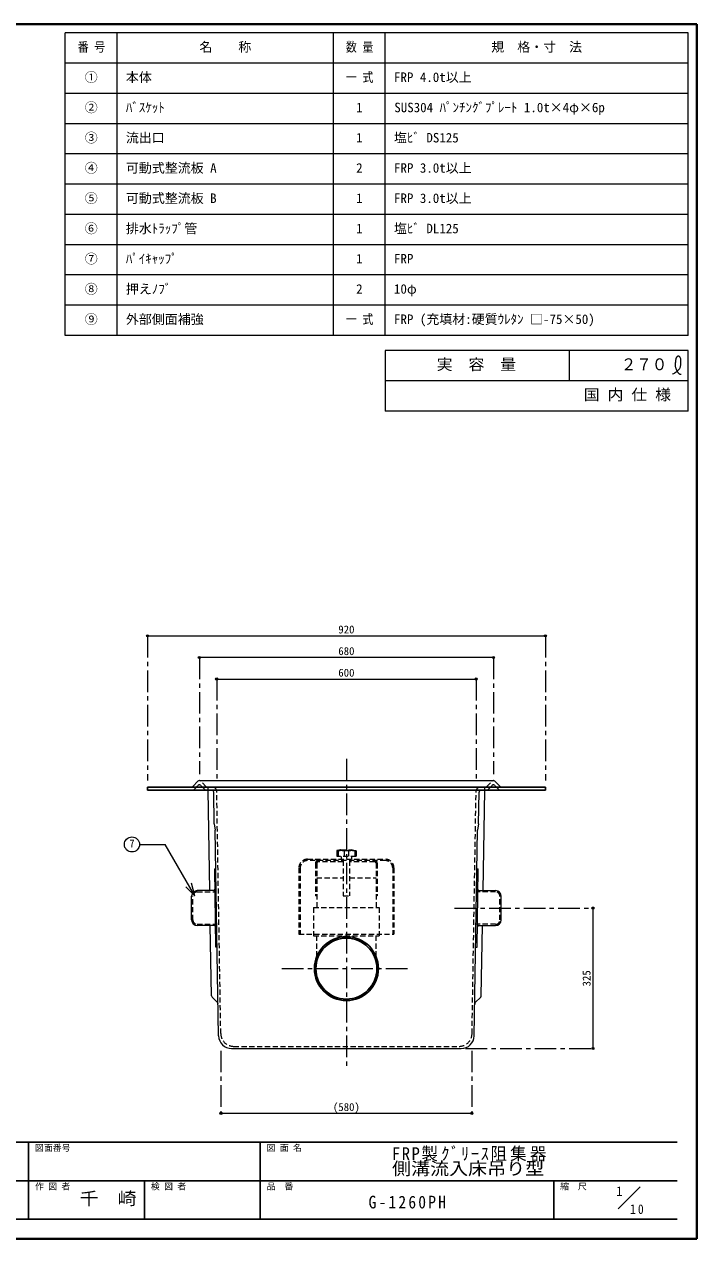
# Model space of a CAD drawing. Units: millimetres at full size, sheet at 1:10. Extents: x -2101 to 1949, y -1404 to 1406.
# Drawn here: x 395 to 1949, y -1404 to 1406 of the extents above; entities that cross this region are included whole.
import ezdxf
from ezdxf.enums import TextEntityAlignment as Align

# ---------------------------------------------------------------- set-up
doc = ezdxf.new("R2010")
doc.units = ezdxf.units.MM
doc.header["$LTSCALE"] = 10
doc.header["$PDMODE"] = 32
doc.header["$PDSIZE"] = 5
doc.linetypes.add('CHAIN1', pattern=[8, 5, -1, 1, -1])
doc.linetypes.add('DASHED1', pattern=[1.8, 1.2, -0.6])
doc.layers.add('0-0____1', color=7, linetype='Continuous', lineweight=18)
doc.styles.add('ＭＳ ゴシック', font='')
doc.styles.get('ＭＳ ゴシック').set_extended_font_data('MS Gothic')

msp = doc.modelspace()

# ---------------------------------------------------------------- linework, layer by layer
at = {"layer": '0-0____1', "color": 1, "lineweight": 40}
for p, q in [((1949.4, 1406.12), (-2100.6, 1406.12)), ((1949.4, -1403.88), (1949.4, 1406.12)), ((1949.4, -1403.88), (-2100.6, -1403.88))]:
    msp.add_line(p, q, dxfattribs=at)
at = {"layer": '0-0____1', "color": 3}
for p, q in [((1929.4, 1386.12), (489.4, 1386.12)), ((489.4, 686.12), (489.4, 1386.12)), ((609.4, 686.12), (609.4, 1386.12)), ((1109.4, 686.12), (1109.4, 1386.12)), ((1229.4, 686.12), (1229.4, 1386.12)), ((1929.4, 686.12), (1929.4, 1386.12)), ((1929.4, 1316.12), (489.4, 1316.12)), ((1929.4, 1246.12), (489.4, 1246.12)), ((1929.4, 1176.12), (489.4, 1176.12)), ((1929.4, 1106.12), (489.4, 1106.12)), ((1929.4, 1036.12), (489.4, 1036.12)), ((1929.4, 966.12), (489.4, 966.12)), ((1929.4, 896.12), (489.4, 896.12)), ((1929.4, 826.12), (489.4, 826.12)), ((1929.4, 756.12), (489.4, 756.12)), ((1929.4, 686.12), (489.4, 686.12)), ((1929.4, 651.12), (1229.4, 651.12)), ((1229.4, 651.12), (1229.4, 511.12)), ((1654.4, 651.12), (1654.4, 581.12)), ((1929.4, 511.12), (1929.4, 651.12)), ((1929.4, 581.12), (1229.4, 581.12)), ((1929.4, 511.12), (1229.4, 511.12))]:
    msp.add_line(p, q, dxfattribs=at)
at = {"layer": '0-0____1', "color": 4, "lineweight": 9}
for p, q in [((679.4, -8.88), (1599.4, -8.88)), ((1479.4, -58.88), (799.4, -58.88)), ((839.4, -108.88), (1439.4, -108.88)), ((823.39, -598.38), (819.51, -365.88)), ((1455.41, -598.38), (1459.28, -365.88)), ((1709.4, -638.88), (1709.4, -963.88)), ((827.44, -841.84), (824.74, -679.38)), ((1451.35, -841.84), (1454.06, -679.38)), ((841.27, -857.45), (828.94, -845.32)), ((1437.52, -857.45), (1449.86, -845.32)), ((1429.4, -1113.88), (849.4, -1113.88))]:
    msp.add_line(p, q, dxfattribs=at)
at = {"layer": '0-0____1', "color": 4, "linetype": 'CHAIN1', "lineweight": 9}
for p, q in [((679.4, -8.88), (679.4, -343.88)), ((1599.4, -8.88), (1599.4, -343.88)), ((799.4, -58.88), (799.4, -328.88)), ((1479.4, -58.88), (1479.4, -328.88)), ((839.4, -108.88), (839.4, -343.88)), ((1439.4, -108.88), (1439.4, -343.88)), ((1139.4, -293.88), (1139.4, -1013.88)), ((1389.4, -638.88), (1709.4, -638.88)), ((990.4, -778.88), (1288.4, -778.88)), ((849.4, -968.88), (849.4, -1113.88)), ((1414.81, -963.88), (1709.4, -963.88)), ((1429.4, -968.88), (1429.4, -1113.88))]:
    msp.add_line(p, q, dxfattribs=at)
at = {"layer": '0-0____1', "color": 5, "lineweight": 25}
for p, q in [((679.4, -358.88), (679.4, -365.88)), ((679.4, -358.88), (1599.4, -358.88)), ((1599.4, -358.88), (1599.4, -365.88)), ((1599.4, -365.88), (679.4, -365.88))]:
    msp.add_line(p, q, dxfattribs=at)
at = {"layer": '0-0____1'}
for p, q in [((784.08, -357.38), (795.83, -345.39)), ((799.4, -343.88), (1479.4, -343.88)), ((1494.72, -357.38), (1482.97, -345.39)), ((833.81, -443.88), (832.59, -370.63)), ((1444.98, -443.88), (1446.2, -370.63)), ((833.81, -443.88), (836.06, -458.88)), ((1444.98, -443.88), (1442.73, -458.88)), ((843.99, -934.38), (836.06, -458.88)), ((1434.81, -934.38), (1442.73, -458.88)), ((660.99, -491.58), (720.49, -491.58)), ((789.16, -610.53), (720.49, -491.58)), ((837.27, -729.38), (834.85, -548.38)), ((837.56, -548.38), (834.85, -548.38)), ((1441.24, -548.38), (1443.94, -548.38)), ((1441.52, -729.38), (1443.94, -548.38)), ((789.16, -610.53), (767.95, -589.32)), ((789.16, -610.53), (781.4, -581.55)), ((781.4, -666.38), (781.4, -611.38)), ((832.48, -598.38), (794.4, -598.38)), ((1446.31, -598.38), (1484.4, -598.38)), ((1497.4, -666.38), (1497.4, -611.38)), ((833.64, -679.38), (794.4, -679.38)), ((1445.15, -679.38), (1484.4, -679.38)), ((840.57, -729.38), (837.27, -729.38)), ((1438.22, -729.38), (1441.52, -729.38)), ((873.98, -963.88), (1404.81, -963.88)), ((1768.18, -1334.39), (1818.68, -1283.88))]:
    msp.add_line(p, q, dxfattribs=at)
at = {"layer": '0-0____1', "color": 4, "linetype": 'DASHED1', "lineweight": 9}
for p, q in [((787.02, -364.38), (795.83, -355.39)), ((814.72, -357.38), (802.97, -345.39)), ((811.77, -364.38), (802.97, -355.39)), ((819.51, -365.88), (819.39, -358.88)), ((1459.28, -365.88), (1459.4, -358.88)), ((1464.08, -357.38), (1475.83, -345.39)), ((1467.02, -364.38), (1475.83, -355.39)), ((1491.77, -364.38), (1482.97, -355.39)), ((848.91, -929.38), (839.56, -368.7)), ((1429.89, -929.38), (1439.23, -368.7)), ((1125.7, -503.98), (1117.79, -505.71)), ((1126.56, -503.88), (1152.24, -503.88)), ((1153.09, -503.98), (1161.01, -505.71)), ((1049.4, -525.88), (1229.4, -525.88)), ((1229.4, -528.88), (1049.4, -528.88)), ((1131.9, -531.88), (1073.9, -531.88)), ((1117, -506.69), (1117, -519.88)), ((1120, -506.69), (1117, -506.69)), ((1161.79, -519.88), (1117, -519.88)), ((1120, -506.69), (1120, -519.88)), ((1127.4, -519.88), (1127.4, -525.88)), ((1131.9, -528.88), (1131.9, -610.88)), ((1134.56, -506.69), (1134.56, -519.88)), ((1144.24, -506.69), (1134.56, -506.69)), ((1144.24, -506.69), (1144.24, -519.88)), ((1146.9, -528.88), (1146.9, -610.88)), ((1204.9, -531.88), (1146.9, -531.88)), ((1151.4, -519.88), (1151.4, -525.88)), ((1158.8, -506.69), (1158.8, -519.88)), ((1029.4, -545.88), (1029.4, -698.88)), ((1032.4, -545.88), (1032.4, -698.88)), ((1067.9, -534.88), (1067.9, -610.88)), ((1070.9, -534.88), (1070.9, -637.88)), ((1207.9, -534.88), (1207.9, -637.88)), ((1210.9, -534.88), (1210.9, -610.88)), ((1246.4, -545.88), (1246.4, -698.88)), ((1249.4, -545.88), (1249.4, -698.88)), ((1070.9, -568.88), (1131.9, -568.88)), ((1146.9, -568.88), (1207.9, -568.88)), ((784.4, -666.38), (784.4, -611.38)), ((794.4, -601.38), (838.56, -601.38)), ((1070.9, -610.88), (1067.9, -610.88)), ((1131.9, -610.88), (1146.9, -610.88)), ((1210.9, -610.88), (1207.9, -610.88)), ((1484.4, -601.38), (1440.23, -601.38)), ((1494.4, -666.38), (1494.4, -611.38)), ((1063.4, -637.88), (1215.4, -637.88)), ((1215.4, -637.88), (1215.4, -702.88)), ((794.4, -676.38), (839.56, -676.38)), ((1029.4, -698.88), (1249.4, -698.88)), ((1484.4, -676.38), (1439.23, -676.38)), ((1070.9, -750.89), (1070.9, -702.88)), ((1207.9, -750.89), (1207.9, -702.88)), ((878.9, -958.88), (1399.89, -958.88))]:
    msp.add_line(p, q, dxfattribs=at)
at = {"layer": '0-0____1', "color": 6, "lineweight": 25}
for p, q in [((-2055.6, -1180.31), (1904.4, -1180.31)), ((404.4, -1180.31), (404.4, -1358.88)), ((940.11, -1358.88), (940.11, -1180.31)), ((1904.4, -1269.6), (-131.32, -1269.6)), ((672.25, -1358.88), (672.25, -1269.6)), ((1618.68, -1358.88), (1618.68, -1269.6)), ((1904.4, -1358.88), (-2055.6, -1358.88))]:
    msp.add_line(p, q, dxfattribs=at)
at = {"layer": '0-0____1', "color": 3}
for points in [[(1893.27, 596.39), (1894.35, 597.02), (1896.22, 598.11), (1898.08, 599.23), (1899.9, 600.39), (1901.69, 601.61), (1903.43, 602.91), (1904.41, 603.7), (1905.13, 604.32), (1906.34, 605.44), (1907.48, 606.62), (1908.55, 607.86), (1909.51, 609.17), (1910.37, 610.55), (1910.81, 611.38), (1911.12, 612.06), (1911.6, 613.26), (1911.99, 614.49), (1912.31, 615.75), (1912.56, 617.02), (1912.74, 618.31), (1912.82, 619.05), (1912.87, 619.82), (1912.93, 621.15), (1912.94, 622.48), (1912.92, 623.81), (1912.88, 625.14), (1912.84, 626.49), (1912.82, 627.27), (1912.79, 628.1), (1912.74, 629.53), (1912.63, 630.95), (1912.4, 632.34), (1912.02, 633.68), (1911.44, 634.97), (1910.99, 635.68), (1910.7, 636.06), (1910.14, 636.68), (1909.52, 637.23), (1908.85, 637.69)], [(1908.85, 637.69), (1908.13, 638.02), (1907.4, 638.21), (1906.97, 638.24), (1906.61, 638.21), (1906, 638.08), (1905.41, 637.85), (1904.83, 637.52), (1904.28, 637.13), (1903.77, 636.69), (1903.5, 636.41), (1903.12, 635.98), (1902.54, 635.19), (1902.06, 634.35), (1901.66, 633.48), (1901.34, 632.57), (1901.07, 631.65), (1900.94, 631.11), (1900.79, 630.43), (1900.58, 629.25), (1900.42, 628.07), (1900.29, 626.88), (1900.18, 625.69), (1900.08, 624.5), (1900.03, 623.8), (1899.96, 622.97), (1899.84, 621.54), (1899.74, 620.11), (1899.68, 618.69), (1899.68, 617.27), (1899.76, 615.85), (1899.84, 615.03), (1899.95, 614.32), (1900.19, 613.11), (1900.5, 611.91), (1900.87, 610.72), (1901.29, 609.54), (1901.75, 608.38), (1902.04, 607.72), (1902.25, 607.25)], [(1902.25, 607.25), (1902.63, 606.43), (1903.03, 605.62), (1903.44, 604.83), (1903.87, 604.03), (1904.32, 603.25), (1904.59, 602.79), (1904.92, 602.26), (1905.51, 601.36), (1906.13, 600.48), (1906.8, 599.66), (1907.53, 598.89), (1908.31, 598.21), (1908.8, 597.86), (1909.21, 597.59), (1909.96, 597.19), (1910.75, 596.84), (1911.56, 596.53), (1912.39, 596.25), (1913.24, 595.99), (1913.73, 595.85)]]:
    msp.add_lwpolyline(points, dxfattribs=at)
at = {"layer": '0-0____1', "color": 4, "linetype": 'DASHED1', "lineweight": 9}
for points in [[(1158.8, -506.69), (1161.79, -506.69), (1161.79, -519.88)], [(1063.4, -637.88), (1063.4, -702.88), (1215.4, -702.88)]]:
    msp.add_lwpolyline(points, dxfattribs=at)
at = {"layer": '0-0____1'}
msp.add_circle((643.49, -491.58), 17.5, dxfattribs=at)
at = {"layer": '0-0____1', "color": 5, "lineweight": 25}
for radius in [74, 70.5]:
    msp.add_circle((1139.4, -778.88), radius, dxfattribs=at)
at = {"layer": '0-0____1'}
for centre, radius, start, end in [((780.51, -353.88), 5, 270, 315.6053), ((799.4, -348.88), 5, 90, 135.6053), ((1479.4, -348.88), 5, 44.3947, 90), ((1498.29, -353.88), 5, 224.3947, 270), ((827.6, -370.88), 5, 1.04163, 90), ((1451.2, -370.88), 5, 90, 178.95837), ((794.4, -611.38), 13, 90, 180), ((832.48, -595.38), 3, 270, 0.76526), ((1446.31, -595.38), 3, 179.23474, 270), ((1484.4, -611.38), 13, 0, 90), ((794.4, -666.38), 13, 180, 270), ((1484.4, -666.38), 13, 270, 0), ((833.64, -682.38), 3, 0.76526, 90), ((1445.15, -682.38), 3, 90, 179.23474), ((873.98, -933.88), 30, 180.95484, 270), ((1404.81, -933.88), 30, 270, 359.04516)]:
    msp.add_arc(centre, radius, start, end, dxfattribs=at)
at = {"layer": '0-0____1', "color": 4, "linetype": 'DASHED1', "lineweight": 9}
for centre, radius, start, end in [((783.45, -360.88), 5, 270, 315.6053), ((799.4, -358.89), 5, 44.3947, 135.6053), ((799.4, -348.88), 5, 44.3947, 90), ((815.35, -360.88), 5, 224.3947, 270), ((818.29, -353.88), 5, 224.3947, 270), ((829.56, -368.88), 10, 1.04163, 90), ((1449.23, -368.88), 10, 90, 178.95837), ((1460.51, -353.88), 5, 270, 315.6053), ((1463.45, -360.88), 5, 270, 315.6053), ((1479.4, -348.88), 5, 90, 135.6053), ((1479.4, -358.89), 5, 44.3947, 135.6053), ((1495.35, -360.88), 5, 224.3947, 270), ((1118, -506.69), 1, 102.36697, 180), ((1126.56, -507.88), 4, 90, 102.36697), ((1152.24, -507.88), 4, 77.63303, 90), ((1160.79, -506.69), 1, 0, 77.63303), ((1049.4, -545.88), 20, 90, 180), ((1049.4, -545.88), 17, 90, 180), ((1073.9, -534.88), 6, 90, 180), ((1073.9, -534.88), 3, 90, 180), ((1127.28, -539.24), 33.35, 77.38992, 102.61008), ((1151.52, -539.24), 33.35, 77.38992, 102.61008), ((1204.9, -534.88), 6, 0, 90), ((1204.9, -534.88), 3, 0, 90), ((1229.4, -545.88), 20, 0, 90), ((1229.4, -545.88), 17, 0, 90), ((794.4, -611.38), 10, 90, 180), ((1484.4, -611.38), 10, 0, 90), ((794.4, -666.38), 10, 180, 270), ((1484.4, -666.38), 10, 270, 0), ((878.9, -928.88), 30, 180.95484, 270), ((1399.89, -928.88), 30, 270, 359.04516)]:
    msp.add_arc(centre, radius, start, end, dxfattribs=at)
at = {"layer": '0-0____1', "color": 4, "lineweight": 9}
for centre, start, end in [((832.44, -841.75), 180.95484, 225.47742), ((1446.35, -841.75), 314.52258, 359.04516), ((837.77, -861.01), 0.95484, 45.47742), ((1441.03, -861.01), 134.52258, 179.04516)]:
    msp.add_arc(centre, 5, start, end, dxfattribs=at)
at = {"layer": '0-0____1', "color": 1}
for p in [(679.4, -8.88), (1599.4, -8.88), (799.4, -58.88), (1479.4, -58.88), (839.4, -108.88), (1439.4, -108.88), (1709.4, -638.88), (1709.4, -963.88), (849.4, -1113.88), (1429.4, -1113.88)]:
    msp.add_point(p, dxfattribs=at)

# ---------------------------------------------------------------- texts
at = {"layer": '0-0____1', "style": 'ＭＳ ゴシック'}
for s, height, width, p in [('番 号', 21.99, 0.85, (518.15, 1336.12)), ('数 量', 21.99, 0.85, (1138.15, 1336.12)), ('一 式', 21.99, 0.85, (1138.15, 1266.12)), ('一 式', 21.99, 0.85, (1138.15, 706.12)), ('実\u3000容\u3000量', 25.66, 1.05, (1348.15, 598.62)), ('２７０', 27.49, 0.95, (1774.4, 597.37)), ('国 内 仕 様', 25.66, 1.05, (1688.15, 528.62)), ('側溝流入床吊り型', 29.33, 1.1, (1244.75, -1264.96)), ('千\u3000崎', 29.33, 1.1, (522.25, -1334.24))]:
    msp.add_text(s, height=height, dxfattribs=dict(at, width=width)).set_placement(p, align=Align.BOTTOM_LEFT)
for s, height, p in [('名\u3000\u3000称', 21.99, (799.4, 1336.12)), ('規\u3000格・寸\u3000法', 21.99, (1474.4, 1336.12)), ('①', 21.99, (534.4, 1266.12)), ('本体', 21.99, (629.4, 1266.12)), ('FRP 4.0t以上', 21.99, (1249.4, 1266.12)), ('②', 21.99, (534.4, 1196.12)), ('ﾊﾞｽｹｯﾄ', 21.99, (629.4, 1196.12)), ('1', 21.99, (1161.9, 1196.12)), ('SUS304 ﾊﾟﾝﾁﾝｸﾞﾌﾟﾚｰﾄ 1.0t×4φ×6p', 21.99, (1250.11, 1196.12)), ('③', 21.99, (534.4, 1126.12)), ('流出口', 21.99, (629.4, 1126.12)), ('1', 21.99, (1161.9, 1126.12)), ('塩ﾋﾞ DS125', 21.99, (1249.4, 1126.12)), ('④', 21.99, (534.4, 1056.12)), ('可動式整流板 A', 21.99, (629.4, 1056.12)), ('2', 21.99, (1161.9, 1056.12)), ('FRP 3.0t以上', 21.99, (1249.4, 1056.12)), ('⑤', 21.99, (534.4, 986.12)), ('可動式整流板 B', 21.99, (629.4, 986.12)), ('1', 21.99, (1161.9, 986.12)), ('FRP 3.0t以上', 21.99, (1249.4, 986.12)), ('⑥', 21.99, (534.4, 916.12)), ('排水ﾄﾗｯﾌﾟ管', 21.99, (629.4, 916.12)), ('1', 21.99, (1161.9, 916.12)), ('塩ﾋﾞ DL125', 21.99, (1249.4, 916.12)), ('⑦', 21.99, (534.4, 846.12)), ('ﾊﾟｲｷｬｯﾌﾟ', 21.99, (629.4, 846.12)), ('1', 21.99, (1161.9, 846.12)), ('FRP', 21.99, (1249.4, 846.12)), ('⑧', 21.99, (534.4, 776.12)), ('押えﾉﾌﾞ', 21.99, (629.4, 776.12)), ('2', 21.99, (1161.9, 776.12)), ('10φ', 21.99, (1249.4, 776.12)), ('⑨', 21.99, (534.4, 706.12)), ('外部側面補強', 21.99, (629.4, 706.12)), ('FRP (充填材:硬質ｳﾚﾀﾝ □-75×50)', 21.99, (1249.4, 706.12)), ('920', 18.33, (1120.65, -8.88)), ('680', 18.33, (1120.65, -58.88)), ('600', 18.33, (1120.65, -108.88)), ('7', 18.33, (637.24, -504.08)), ('(580)', 18.33, (1108.15, -1113.88)), ('図面番号', 14.66, (419.4, -1205.31)), ('図 面 名', 14.66, (955.11, -1205.31)), ('作 図 者', 14.66, (419.4, -1294.6)), ('検 図 者', 14.66, (687.25, -1294.6)), ('品\u3000番', 14.66, (955.11, -1294.6)), ('縮\u3000尺', 14.66, (1633.68, -1294.6)), ('1', 21.99, (1763.1, -1311.41))]:
    msp.add_text(s, height=height, dxfattribs=at).set_placement(p, align=Align.BOTTOM_LEFT)
msp.add_text('325', height=18.33, rotation=90, dxfattribs=at).set_placement((1709.4, -820.13), align=Align.BOTTOM_LEFT)
at = {"layer": '0-0____1', "attachment_point": 7, "style": 'ＭＳ ゴシック'}
for s, insert, char_height in [('\\T1.2;\\W0.95;FRP製ｸﾞﾘｰｽ阻集器', (1244.75, -1224.96), 29.33), ('\\T1.28;\\W0.9;G-1260PH', (1190.65, -1334.24), 29.33), ('\\T1.36;\\W0.9;10', (1795.07, -1346.79), 21.99)]:
    msp.add_mtext(s, dxfattribs=dict(at, insert=insert, char_height=char_height))

doc.saveas('drawing.dxf')
